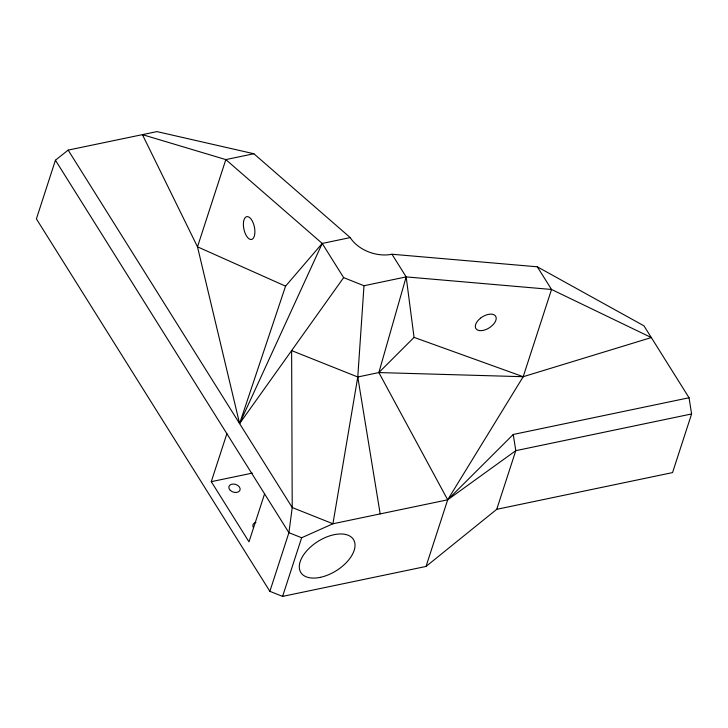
<?xml version="1.0" encoding="UTF-8"?>
<svg xmlns="http://www.w3.org/2000/svg" width="728" height="728" viewBox="0 0 728 728"><rect width="100%" height="100%" fill="white"/><g stroke="black" fill="none" stroke-linecap="round" stroke-linejoin="round"><path stroke-width="1.09" d="M55.428 160.215L288.916 532.678L301.647 537.755L332.933 523.769L357.776 376.986L364 285.74L343.643 277.623L322.222 243.443L225.835 159.596L142.424 134.635L68.159 150.105L55.428 160.215L36.4 218.891L269.87 591.327L282.591 596.396L426.026 566.448L496.733 509.318L672.545 472.599L691.6 413.959L689.052 397.761L643.971 325.844L537.319 266.803L391.964 254.236A31.841 22.04 18 0 1 350.232 237.592L253.854 153.744L156.939 131.604L142.424 134.635L197.497 246.828L239.594 423.587L343.643 277.623M426.026 566.448L447.684 499.808L378.86 372.563L406.169 276.895L391.964 254.236M264.582 493.857L248.994 541.832L211.275 481.672L226.872 433.697M269.87 591.327L288.916 532.678L292.219 507.534L291.619 350.605L357.776 376.986L378.86 372.563L523.195 376.713L651.323 337.565L551.533 289.471L406.169 276.895L364 285.74M282.591 596.396L301.647 537.755M68.159 150.105L292.219 507.534L332.933 523.769L447.684 499.808L523.195 376.713L551.533 289.471L537.319 266.803M496.733 509.318L515.788 450.668L513.24 434.47L689.052 397.761M322.222 243.443L285.567 286.149L239.594 423.587L322.222 243.443L350.232 237.592M378.86 372.563L414.059 337.382L406.169 276.895M513.24 434.47L447.684 499.808L515.788 450.668L691.6 413.959M253.854 153.744L225.835 159.596L197.497 246.828L285.567 286.149M211.275 481.672L252.252 473.118M414.059 337.382L523.195 376.713M357.776 376.986L380.18 513.904M253.435 527.609A5.824 4.031 18 0 1 255.919 522.449M480.444 318.227L478.296 320.22A11.648 6.479 -32.1 0 0 477.541 330.021A11.648 6.479 -32.1 0 0 491.091 326.544L493.238 324.551A11.648 6.479 -32.1 0 0 493.994 314.76A11.648 6.479 -32.1 0 0 480.444 318.227M243.507 222.186A11.648 5.36 78.2 0 0 250.942 239.503A11.648 5.36 78.2 0 0 252.98 222.44A11.648 5.36 78.2 0 0 243.507 222.186M320.238 577.359A31.067 17.281 -32.1 0 0 354.008 540.485A31.067 17.281 -32.1 0 0 307.243 550.25A31.067 17.281 -32.1 0 0 320.238 577.359M230.276 490.354A5.824 4.031 18 0 0 239.894 490.417A5.824 4.031 18 0 0 233.324 484.029A5.824 4.031 18 0 0 230.276 490.354"/></g></svg>
